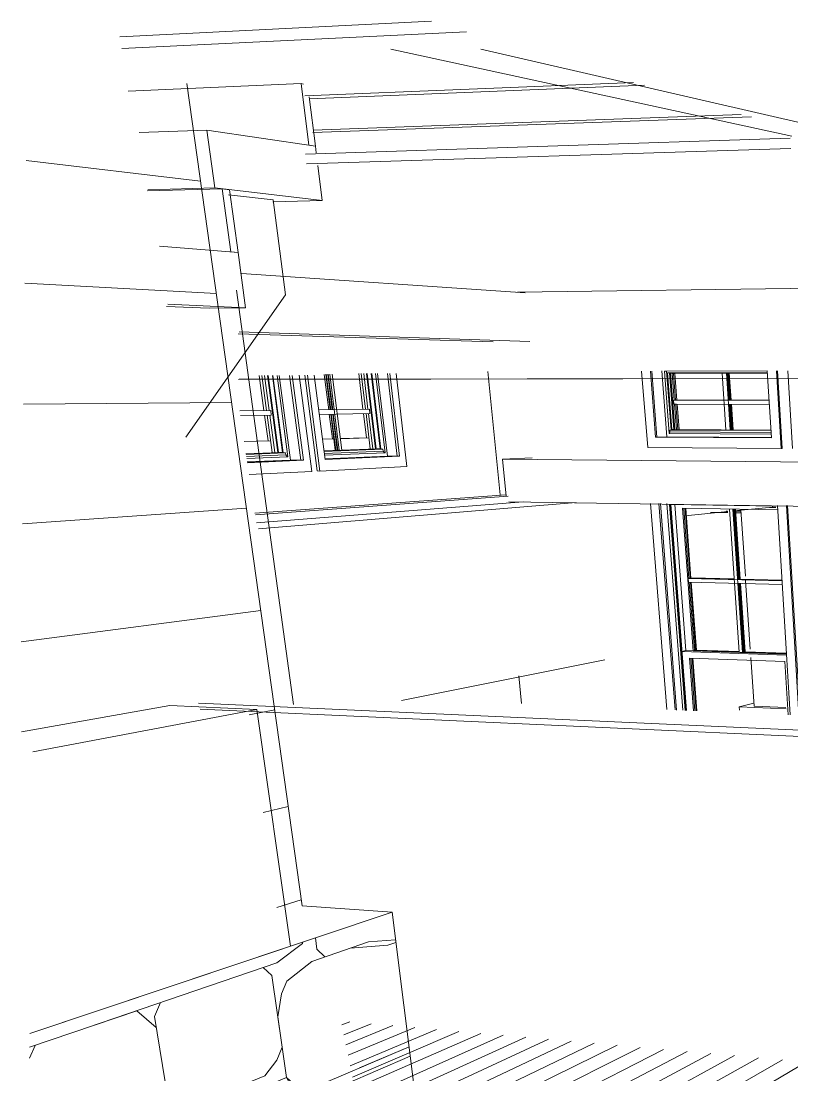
# Model space of a CAD drawing. Header units: inches. Extents: x -536 to 545, y -65 to 280.
# Drawn here: x 466.942 to 467.342, y 9.865 to 10.411 of the extents above; entities that cross this region are included whole.
import ezdxf

# ---------------------------------------------------------------- set-up
doc = ezdxf.new("R2010")
doc.units = ezdxf.units.IN
doc.header["$MEASUREMENT"] = 0
for name, color, linetype, lineweight in [('A-CLNG', 13, 'Continuous', 13), ('A-FLOR', 192, 'Continuous', 13), ('A-FLOR-PATT', 8, 'Continuous', 13), ('A-GLAZ', 151, 'Continuous', 13), ('A-PART', 2, 'Continuous', 9), ('A-ROOF', 132, 'Continuous', 13), ('A-WALL', 113, 'Continuous', 13), ('A-WALL-PATT', 111, 'Continuous', 13), ('I-WALL', 2, 'Continuous', 13), ('L-SITE-WALL', 31, 'Continuous', 13), ('Q-CASE', 31, 'Continuous', 9), ('S-BEAM', 12, 'Continuous', 9), ('S-STRS', 31, 'Continuous', 9)]:
    doc.layers.add(name, color=color, linetype=linetype, lineweight=lineweight)

# ---------------------------------------------------------------- blocks, each defined once
blk = doc.blocks.new('FP_45-Fireplace 1')
at = {"layer": 'A-FLOR-PATT', "lineweight": 9}
for p, q in [((467.10945, 9.66272), (467.46653, 9.90099)), ((467.10876, 9.89049), (467.11274, 9.89206)), ((467.10977, 9.88541), (467.12391, 9.89108)), ((467.11082, 9.88018), (467.13514, 9.89009)), ((467.1119, 9.87477), (467.14645, 9.8891)), ((467.11302, 9.8692), (467.15782, 9.8881)), ((467.11417, 9.86344), (467.16926, 9.88709)), ((467.12844, 9.65989), (467.46596, 9.8915)), ((467.11536, 9.85748), (467.18077, 9.88608)), ((467.11659, 9.85133), (467.19235, 9.88507)), ((467.11787, 9.84496), (467.204, 9.88404)), ((467.11919, 9.83837), (467.21573, 9.88301)), ((467.12055, 9.83155), (467.22752, 9.88198)), ((467.14764, 9.65702), (467.46535, 9.88144)), ((467.12197, 9.82447), (467.23939, 9.88094)), ((467.12344, 9.81714), (467.25133, 9.87989)), ((467.12496, 9.80952), (467.26334, 9.87883)), ((467.12655, 9.80162), (467.27543, 9.87777)), ((467.12819, 9.7934), (467.2876, 9.8767)), ((467.1299, 9.78485), (467.29984, 9.87563)), ((467.13168, 9.77596), (467.31216, 9.87455)), ((467.13354, 9.76669), (467.32455, 9.87346)), ((467.13547, 9.75703), (467.33703, 9.87236)), ((467.13749, 9.74695), (467.34958, 9.87126)), ((467.16703, 9.65413), (467.4647, 9.87074)), ((467.1396, 9.73642), (467.36221, 9.87015)), ((467.1418, 9.72541), (467.3732, 9.86797)), ((467.14411, 9.71389), (467.38603, 9.86684)), ((467.14652, 9.70182), (467.39965, 9.86617)), ((467.17658, 9.64367), (467.46402, 9.85935)), ((467.19658, 9.64063), (467.46328, 9.84718)), ((467.2168, 9.63757), (467.4625, 9.83417)), ((467.2302, 9.62865), (467.46166, 9.82021)), ((467.23323, 9.61021), (467.46075, 9.80521)), ((467.23483, 9.58914), (467.45978, 9.78904))]:
    blk.add_line(p, q, dxfattribs=at)
blk = doc.blocks.new('FP_47-Fireplace 1')
at = {"layer": 'A-WALL-PATT', "lineweight": 9}
for p, q in [((467.07507, 9.92271), (467.08822, 9.93278)), ((467.08822, 9.93278), (467.08852, 9.93348)), ((467.12253, 9.9336), (467.09312, 9.92336)), ((467.09495, 9.93564), (467.09576, 9.92979)), ((467.11295, 9.93027), (467.13253, 9.93183)), ((467.12253, 9.9336), (467.1365, 9.93467)), ((467.13253, 9.93183), (467.13667, 9.9333)), ((467.09576, 9.92979), (467.09983, 9.9257)), ((466.97679, 9.8891), (467.07507, 9.92271)), ((467.06795, 9.92027), (467.07231, 9.9161)), ((467.09312, 9.92336), (467.08013, 9.91323)), ((467.07231, 9.9161), (467.07777, 9.87885)), ((467.08013, 9.91323), (467.0774, 9.90665)), ((467.0774, 9.90665), (467.07545, 9.89471)), ((467.00235, 9.89784), (466.94682, 9.87885)), ((467.01247, 9.88921), (467.00235, 9.89784)), ((467.01152, 9.89492), (467.01463, 9.90204)), ((467.01152, 9.89492), (467.01903, 9.84979)), ((467.07545, 9.89471), (467.08007, 9.86315)), ((466.94675, 9.87319), (466.9498, 9.87987)), ((467.07505, 9.8722), (467.07777, 9.87885)), ((467.08843, 9.85567), (467.1435, 9.87911)), ((467.1435, 9.87911), (467.1179, 9.86822)), ((467.07505, 9.8722), (467.06876, 9.86408)), ((467.09254, 9.852), (467.14411, 9.87427)), ((466.95751, 9.81255), (467.08007, 9.86315)), ((467.06876, 9.86408), (467.0239, 9.84584)), ((467.08007, 9.86315), (467.08843, 9.85567)), ((467.08007, 9.86315), (467.08502, 9.85422)), ((467.08502, 9.85422), (467.08874, 9.82864)), ((467.14253, 9.85324), (467.14653, 9.85507)), ((467.01903, 9.84979), (467.01597, 9.84262)), ((467.01903, 9.84979), (467.0239, 9.84584)), ((467.09254, 9.852), (467.08652, 9.84394)), ((467.10715, 9.84767), (467.11675, 9.85194)), ((466.94644, 9.84515), (466.94849, 9.83436)), ((466.94644, 9.84515), (466.95409, 9.80481)), ((467.08652, 9.84394), (467.08948, 9.82358)), ((467.01597, 9.84262), (466.97854, 9.82741)), ((466.94849, 9.83436), (466.95419, 9.8302)), ((467.10159, 9.81326), (467.14892, 9.8361)), ((466.95419, 9.8302), (466.95982, 9.8261)), ((466.97854, 9.82741), (466.95982, 9.8261)), ((467.07885, 9.79685), (467.14951, 9.83139)), ((467.08874, 9.82864), (467.08758, 9.81189)), ((467.08948, 9.82358), (467.09428, 9.81508)), ((466.99947, 9.81179), (467.0117, 9.81708)), ((467.04622, 9.8092), (467.07152, 9.82077)), ((466.95751, 9.81255), (466.9563, 9.79314)), ((467.08758, 9.81189), (467.08494, 9.80522)), ((467.09428, 9.81508), (467.10159, 9.81326)), ((466.95064, 9.79703), (466.95409, 9.80481)), ((466.97372, 9.75156), (467.08494, 9.80522)), ((466.94588, 9.795), (466.95064, 9.79703)), ((467.07885, 9.79685), (467.07616, 9.79009)), ((466.94518, 9.73151), (467.0684, 9.79174)), ((466.95176, 9.79118), (466.94581, 9.78861)), ((466.95176, 9.79118), (466.9574, 9.78734)), ((466.9563, 9.79314), (466.95958, 9.77581)), ((467.0684, 9.79174), (467.07269, 9.78837)), ((467.07269, 9.78837), (467.07805, 9.7532)), ((467.07616, 9.79009), (467.08146, 9.75504)), ((466.9639, 9.75299), (466.9574, 9.78734)), ((467.13688, 9.77489), (467.15535, 9.78507)), ((467.11551, 9.76312), (467.14571, 9.77976)), ((466.95958, 9.77581), (466.96831, 9.75509)), ((467.13452, 9.76859), (467.13688, 9.77489)), ((467.12786, 9.76992), (467.055, 9.72977)), ((467.12786, 9.76992), (467.13152, 9.76691)), ((467.13637, 9.75468), (467.13152, 9.76691)), ((467.13576, 9.7593), (467.13452, 9.76859)), ((467.13933, 9.75638), (467.15763, 9.76692)), ((467.08559, 9.75194), (467.11551, 9.76312)), ((467.1582, 9.76242), (467.13994, 9.75179)), ((467.0398, 9.74947), (467.05454, 9.75714)), ((467.13576, 9.7593), (467.13933, 9.75638)), ((466.96055, 9.7452), (466.9639, 9.75299)), ((466.97372, 9.75156), (466.96831, 9.75509)), ((467.07805, 9.7532), (467.07537, 9.74638)), ((467.08146, 9.75504), (467.08559, 9.75194)), ((467.14003, 9.72724), (467.13637, 9.75468)), ((467.1376, 9.74548), (467.13994, 9.75179)), ((466.94455, 9.67509), (467.07537, 9.74638)), ((466.94525, 9.73782), (466.96055, 9.7452)), ((467.11123, 9.74533), (467.1175, 9.7489)), ((467.1376, 9.74548), (467.14003, 9.72724)), ((467.03691, 9.74232), (467.04066, 9.74429)), ((467.14355, 9.72452), (467.16157, 9.73566)), ((467.1578, 9.73333), (467.16157, 9.73566)), ((466.94497, 9.71263), (466.97786, 9.72932)), ((467.0522, 9.72272), (467.055, 9.72977)), ((467.14415, 9.72002), (467.16213, 9.73125)), ((467.04405, 9.72374), (466.94454, 9.67421)), ((467.04405, 9.72374), (467.04856, 9.72069)), ((467.14013, 9.70288), (467.14003, 9.72724)), ((467.14003, 9.72724), (467.14355, 9.72452)), ((467.1617, 9.72623), (467.16268, 9.72685)), ((466.96591, 9.71714), (466.97027, 9.71939)), ((467.05349, 9.69056), (467.04856, 9.72069)), ((467.0522, 9.72272), (467.05104, 9.70555)), ((467.14184, 9.7137), (467.14415, 9.72002)), ((467.11982, 9.68484), (467.16336, 9.71309)), ((467.14184, 9.7137), (467.14304, 9.70475)), ((467.14651, 9.70215), (467.16434, 9.71372)), ((467.16336, 9.71309), (467.16437, 9.71341)), ((467.06611, 9.70883), (467.0696, 9.71086)), ((467.05104, 9.70555), (467.05431, 9.6856)), ((467.09356, 9.69878), (467.10007, 9.70276)), ((467.10076, 9.69805), (467.11031, 9.70396)), ((467.14013, 9.70288), (467.13781, 9.69651)), ((467.14304, 9.70475), (467.14651, 9.70215)), ((467.06769, 9.65101), (467.13781, 9.69651)), ((467.05349, 9.69056), (467.0507, 9.68344)), ((467.05431, 9.6856), (467.06343, 9.65358)), ((467.11431, 9.67625), (467.11982, 9.68484)), ((466.94393, 9.61935), (467.0507, 9.68344)), ((466.97634, 9.66254), (467.01322, 9.68378)), ((466.94386, 9.61319), (467.05152, 9.67848)), ((466.98796, 9.67512), (466.99211, 9.67748)), ((467.01688, 9.66314), (467.03598, 9.6746)), ((467.05152, 9.67848), (467.05592, 9.67573)), ((467.05992, 9.65132), (467.05592, 9.67573)), ((467.11431, 9.67625), (467.11186, 9.66963)), ((467.088, 9.66419), (467.10805, 9.67215)), ((467.10805, 9.67215), (467.11186, 9.66963)), ((467.11186, 9.66963), (467.11252, 9.66506)), ((467.11186, 9.66963), (467.11252, 9.66506)), ((467.01246, 9.61518), (467.088, 9.66419)), ((467.11252, 9.66506), (467.11252, 9.66506)), ((467.06343, 9.65358), (467.06769, 9.65101)), ((467.05992, 9.65132), (467.05718, 9.64419)), ((466.9875, 9.59898), (467.05718, 9.64419)), ((467.00551, 9.605), (467.01246, 9.61518)), ((467.00295, 9.59855), (467.00551, 9.605)), ((466.99596, 9.59874), (467.00152, 9.60239)), ((467.00152, 9.60239), (467.00223, 9.59857))]:
    blk.add_line(p, q, dxfattribs=at)
blk = doc.blocks.new('FP_50-Fireplace 1')
at = {"layer": 'A-WALL-PATT', "lineweight": 9}
for p, q in [((466.94505, 10.33883), (467.03545, 10.32811)), ((466.94438, 10.2752), (467.04363, 10.26975)), ((466.94372, 10.21237), (467.05155, 10.21322)), ((466.94308, 10.15034), (467.05922, 10.15844)), ((466.94244, 10.08908), (467.06666, 10.10533)), ((467.06063, 10.05129), (467.07388, 10.05382)), ((467.06794, 10.00059), (467.08088, 10.00383)), ((467.07503, 9.95139), (467.08768, 9.95529))]:
    blk.add_line(p, q, dxfattribs=at)

msp = doc.modelspace()

# ---------------------------------------------------------------- linework, layer by layer
at = {"layer": 'A-CLNG'}
for p, q in [((467.08976, 10.3421), (467.34106, 10.35034)), ((467.34136, 10.34491), (467.0904, 10.33702))]:
    msp.add_line(p, q, dxfattribs=at)
at = {"layer": 'A-FLOR'}
msp.add_line((466.99368, 10.40291), (467.15523, 10.41107), dxfattribs=at)
at = {"layer": 'A-GLAZ', "lineweight": 9}
for p, q in [((467.06829, 10.2091), (467.06584, 10.22722)), ((467.06723, 10.22723), (467.06968, 10.20909)), ((467.06723, 10.22723), (467.06968, 10.20909)), ((467.06968, 10.20909), (467.06723, 10.22723)), ((467.07101, 10.20909), (467.06857, 10.22723)), ((467.07011, 10.22723), (467.07548, 10.18727)), ((467.07588, 10.18729), (467.07052, 10.22724)), ((467.07266, 10.22724), (467.07799, 10.18735)), ((467.07832, 10.18715), (467.07297, 10.22725)), ((467.07511, 10.22725), (467.08071, 10.18514)), ((467.08207, 10.18336), (467.07625, 10.22728)), ((467.08163, 10.22729), (467.0874, 10.18331)), ((467.0874, 10.18331), (467.08163, 10.22729)), ((467.08298, 10.22729), (467.08873, 10.1833)), ((467.09305, 10.17751), (467.08659, 10.22736)), ((467.09593, 10.17774), (467.08953, 10.22744)), ((467.09086, 10.22744), (467.09725, 10.17773)), ((467.09999, 10.18378), (467.09441, 10.22751)), ((467.11964, 10.20975), (467.1174, 10.22822)), ((467.11873, 10.22822), (467.12096, 10.20974)), ((467.11873, 10.22822), (467.12096, 10.20974)), ((467.12096, 10.20974), (467.11873, 10.22822)), ((467.12223, 10.20974), (467.12001, 10.22822)), ((467.12148, 10.22823), (467.12616, 10.18919)), ((467.12652, 10.18921), (467.12184, 10.22823)), ((467.12389, 10.22824), (467.12853, 10.18926)), ((467.12882, 10.18908), (467.12416, 10.22824)), ((467.1262, 10.22825), (467.13107, 10.18718)), ((467.13227, 10.18551), (467.12721, 10.22827)), ((467.13235, 10.22828), (467.13735, 10.18546)), ((467.13735, 10.18546), (467.13235, 10.22828)), ((467.13363, 10.22828), (467.13862, 10.18545)), ((467.14242, 10.17999), (467.13683, 10.22834)), ((467.26404, 10.22947), (467.26719, 10.18994)), ((467.27129, 10.19532), (467.26861, 10.22948)), ((467.272, 10.19535), (467.26933, 10.2295)), ((467.26933, 10.2295), (467.272, 10.19535)), ((467.27706, 10.19553), (467.27445, 10.22961)), ((467.27587, 10.22956), (467.32913, 10.22969)), ((467.27699, 10.22954), (467.27587, 10.22956)), ((467.27834, 10.19717), (467.27587, 10.22956)), ((467.32912, 10.22967), (467.27699, 10.22954)), ((467.27931, 10.199), (467.27699, 10.22954)), ((467.27744, 10.22867), (467.32918, 10.22878)), ((467.27855, 10.22865), (467.27744, 10.22867)), ((467.27968, 10.19918), (467.27744, 10.22867)), ((467.32917, 10.22876), (467.27855, 10.22865)), ((467.28078, 10.19919), (467.27855, 10.22865)), ((467.27908, 10.22839), (467.32919, 10.22849)), ((467.28128, 10.19919), (467.27908, 10.22839)), ((467.27908, 10.22839), (467.27988, 10.22838)), ((467.3057, 10.22843), (467.27988, 10.22838)), ((467.27988, 10.22838), (467.28093, 10.2145)), ((467.28058, 10.22837), (467.27988, 10.22838)), ((467.27988, 10.22838), (467.28058, 10.22837)), ((467.28058, 10.22837), (467.30569, 10.22842)), ((467.28058, 10.22837), (467.30569, 10.22842)), ((467.30569, 10.22842), (467.28058, 10.22837)), ((467.28162, 10.21451), (467.28058, 10.22837)), ((467.28162, 10.21451), (467.28058, 10.22837)), ((467.28058, 10.22837), (467.2813, 10.22836)), ((467.28058, 10.22837), (467.28162, 10.21451)), ((467.30568, 10.22841), (467.2813, 10.22836)), ((467.2813, 10.22836), (467.28234, 10.21453)), ((467.32918, 10.22848), (467.30842, 10.22844)), ((467.30895, 10.22843), (467.32918, 10.22847)), ((467.30895, 10.22843), (467.32918, 10.22847)), ((467.32918, 10.22847), (467.30895, 10.22843)), ((467.32917, 10.22846), (467.30949, 10.22842)), ((467.32918, 10.22962), (467.33131, 10.19494)), ((467.33632, 10.18941), (467.33391, 10.22964)), ((467.33456, 10.22965), (467.33697, 10.18944)), ((467.33983, 10.22965), (467.34218, 10.18936)), ((467.28108, 10.2124), (467.28208, 10.1992)), ((467.28277, 10.19921), (467.28178, 10.21241)), ((467.28277, 10.19921), (467.28178, 10.21241)), ((467.28178, 10.21241), (467.28277, 10.19921)), ((467.28249, 10.21242), (467.28348, 10.19922)), ((467.07043, 10.19335), (467.06861, 10.20674)), ((467.07, 10.20673), (467.07261, 10.18738)), ((467.07, 10.20673), (467.07261, 10.18738)), ((467.07261, 10.18738), (467.07, 10.20673)), ((467.07394, 10.18736), (467.07133, 10.20673)), ((467.12143, 10.19492), (467.1199, 10.20753)), ((467.12123, 10.20752), (467.12343, 10.18929)), ((467.12123, 10.20752), (467.12343, 10.18929)), ((467.12343, 10.18929), (467.12123, 10.20752)), ((467.12469, 10.18928), (467.1225, 10.20752)), ((467.27869, 10.19898), (467.27931, 10.199)), ((467.27876, 10.198), (467.27869, 10.19898)), ((467.27869, 10.19898), (467.33103, 10.19869)), ((467.27968, 10.19918), (467.28049, 10.19921)), ((467.33101, 10.1989), (467.27968, 10.19918)), ((467.27129, 10.19532), (467.272, 10.19535)), ((467.33131, 10.19494), (467.27129, 10.19532)), ((467.27201, 10.19535), (467.272, 10.19535)), ((467.272, 10.19535), (467.27201, 10.19535)), ((467.27201, 10.19535), (467.27703, 10.19553)), ((467.33125, 10.19519), (467.27706, 10.19553)), ((467.33115, 10.19685), (467.27834, 10.19717)), ((467.27834, 10.19717), (467.27851, 10.19717)), ((467.27851, 10.19717), (467.27876, 10.198)), ((467.27876, 10.198), (467.33109, 10.1977)), ((467.07644, 10.18736), (467.059, 10.1867)), ((467.07799, 10.18735), (467.05903, 10.18663)), ((467.07644, 10.18736), (467.07799, 10.18735)), ((467.12705, 10.18928), (467.09928, 10.18822)), ((467.12853, 10.18926), (467.09931, 10.18816)), ((467.09933, 10.18796), (467.12882, 10.18908)), ((467.09935, 10.1879), (467.12997, 10.18907)), ((467.09949, 10.18683), (467.13009, 10.18804)), ((467.12705, 10.18928), (467.12853, 10.18926)), ((467.12882, 10.18908), (467.12997, 10.18907)), ((467.12997, 10.18907), (467.13009, 10.18804)), ((467.13009, 10.18804), (467.13077, 10.18719)), ((467.26719, 10.18994), (467.33632, 10.18941)), ((467.33632, 10.18941), (467.33697, 10.18944)), ((467.05906, 10.18642), (467.07832, 10.18715)), ((467.05909, 10.18636), (467.07952, 10.18714)), ((467.05924, 10.18524), (467.07967, 10.18605)), ((467.08071, 10.18514), (467.05939, 10.18427)), ((467.08207, 10.18336), (467.05965, 10.18241)), ((467.0874, 10.18331), (467.05978, 10.18212)), ((467.05978, 10.18212), (467.0874, 10.18331)), ((467.08873, 10.1833), (467.05981, 10.18205)), ((467.07832, 10.18715), (467.07952, 10.18714)), ((467.07952, 10.18714), (467.07967, 10.18605)), ((467.07967, 10.18605), (467.08039, 10.18514)), ((467.08039, 10.18514), (467.08071, 10.18514)), ((467.0874, 10.18331), (467.0821, 10.18336)), ((467.08873, 10.1833), (467.0874, 10.18331)), ((467.13107, 10.18718), (467.09962, 10.18591)), ((467.13227, 10.18551), (467.09985, 10.18412)), ((467.13735, 10.18546), (467.09996, 10.18385)), ((467.09996, 10.18385), (467.13735, 10.18546)), ((467.13862, 10.18545), (467.09999, 10.18378)), ((467.13077, 10.18719), (467.13107, 10.18718)), ((467.13735, 10.18546), (467.13229, 10.18551)), ((467.13862, 10.18545), (467.13735, 10.18546)), ((467.06066, 10.17589), (467.09305, 10.17751)), ((467.09725, 10.17773), (467.09593, 10.17774)), ((467.09725, 10.17773), (467.14242, 10.17999)), ((467.26857, 10.16088), (467.27712, 10.05397)), ((467.28148, 10.05379), (467.27306, 10.16081)), ((467.28216, 10.05377), (467.27376, 10.16081)), ((467.27376, 10.16081), (467.28216, 10.05377)), ((467.27711, 10.16082), (467.28541, 10.05366)), ((467.28126, 10.16032), (467.28704, 10.0846)), ((467.29074, 10.08447), (467.28518, 10.15838)), ((467.28518, 10.15838), (467.33451, 10.1576)), ((467.28586, 10.15838), (467.28859, 10.12206)), ((467.28926, 10.12214), (467.28654, 10.15838)), ((467.28654, 10.15838), (467.28926, 10.12214)), ((467.33442, 10.15988), (467.34106, 10.05125)), ((467.34556, 10.05106), (467.33907, 10.15981)), ((467.33971, 10.15981), (467.34619, 10.05104)), ((467.28874, 10.12006), (467.2914, 10.0846)), ((467.29206, 10.08474), (467.28941, 10.12006)), ((467.28941, 10.12006), (467.29206, 10.08474)), ((467.28498, 10.08417), (467.28704, 10.0846)), ((467.33913, 10.08229), (467.28498, 10.08417)), ((467.28498, 10.08417), (467.28734, 10.05359)), ((467.28704, 10.0846), (467.33908, 10.08279)), ((467.29074, 10.08447), (467.2914, 10.0846)), ((467.33908, 10.08279), (467.29074, 10.08447)), ((467.2914, 10.0846), (467.29206, 10.08474)), ((467.2914, 10.0846), (467.29206, 10.08474)), ((467.2914, 10.0846), (467.31459, 10.0838)), ((467.31457, 10.08396), (467.29206, 10.08474)), ((467.29206, 10.08474), (467.31457, 10.08396)), ((467.3167, 10.08373), (467.33907, 10.08295)), ((467.33905, 10.08312), (467.31721, 10.08387)), ((467.31721, 10.08387), (467.33905, 10.08312)), ((467.29102, 10.05343), (467.28895, 10.08068)), ((467.28895, 10.08068), (467.33827, 10.07892)), ((467.28962, 10.08066), (467.29169, 10.05341)), ((467.29029, 10.08065), (467.29235, 10.05339)), ((467.29235, 10.05339), (467.29029, 10.08065)), ((467.29235, 10.05339), (467.29029, 10.08065)), ((467.29066, 10.08064), (467.29272, 10.05338)), ((467.33827, 10.07892), (467.33997, 10.05135))]:
    msp.add_line(p, q, dxfattribs=at)
at = {"layer": 'A-GLAZ'}
for p, q in [((467.10189, 10.20951), (467.09958, 10.22786)), ((467.10035, 10.22787), (467.10266, 10.20951)), ((467.10292, 10.20951), (467.10061, 10.22787)), ((467.10139, 10.22787), (467.10369, 10.20951)), ((467.10395, 10.20951), (467.10165, 10.22787)), ((467.10243, 10.22787), (467.10736, 10.18851)), ((467.10866, 10.18855), (467.10375, 10.2279)), ((467.30572, 10.22844), (467.30771, 10.19906)), ((467.31, 10.19904), (467.30802, 10.22844)), ((467.30802, 10.22844), (467.30842, 10.22844)), ((467.30842, 10.22844), (467.30936, 10.21446)), ((467.30855, 10.22844), (467.30842, 10.22844)), ((467.30949, 10.21446), (467.30855, 10.22844)), ((467.30855, 10.22844), (467.30895, 10.22843)), ((467.30895, 10.22843), (467.30989, 10.21447)), ((467.30909, 10.22843), (467.30895, 10.22843)), ((467.31002, 10.21447), (467.30909, 10.22843)), ((467.30909, 10.22843), (467.30949, 10.22842)), ((467.30949, 10.22842), (467.31042, 10.21448)), ((467.12299, 10.20974), (467.09656, 10.2094)), ((467.12326, 10.20752), (467.12299, 10.20974)), ((467.33005, 10.21442), (467.28051, 10.2145)), ((467.28051, 10.2145), (467.28067, 10.21239)), ((467.28109, 10.2124), (467.28067, 10.21239)), ((467.28067, 10.21239), (467.33018, 10.21229)), ((467.28164, 10.2124), (467.28122, 10.2124)), ((467.28219, 10.21241), (467.28178, 10.2124)), ((467.3095, 10.21234), (467.31039, 10.19905)), ((467.31053, 10.19905), (467.30963, 10.21234)), ((467.31003, 10.21235), (467.31092, 10.19906)), ((467.31106, 10.19906), (467.31016, 10.21235)), ((467.31056, 10.21235), (467.31145, 10.19906)), ((467.07181, 10.20908), (467.05589, 10.20888)), ((467.05623, 10.20649), (467.07213, 10.20673)), ((467.07213, 10.20673), (467.07181, 10.20908)), ((467.09685, 10.20711), (467.12326, 10.20752)), ((467.1038, 10.19437), (467.10217, 10.20724)), ((467.10295, 10.20724), (467.10529, 10.18861)), ((467.10555, 10.1886), (467.10321, 10.20724)), ((467.10398, 10.20724), (467.10632, 10.1886)), ((467.10659, 10.18849), (467.10424, 10.20724)), ((467.27845, 10.16032), (467.33442, 10.15946)), ((467.28668, 10.05361), (467.27845, 10.16032)), ((467.28721, 10.05359), (467.279, 10.16032)), ((467.28734, 10.05359), (467.27913, 10.16032)), ((467.28926, 10.12214), (467.28654, 10.15838)), ((467.28692, 10.15838), (467.28962, 10.12222)), ((467.30953, 10.158), (467.3146, 10.08371)), ((467.31632, 10.08365), (467.31129, 10.15797)), ((467.31168, 10.15797), (467.31416, 10.12142)), ((467.31429, 10.12142), (467.31182, 10.15797)), ((467.31221, 10.15797), (467.31467, 10.1215)), ((467.3148, 10.1215), (467.31234, 10.15797)), ((467.31274, 10.15797), (467.31519, 10.12158)), ((467.28818, 10.12207), (467.28858, 10.12213)), ((467.33675, 10.12085), (467.28818, 10.12207)), ((467.28818, 10.12207), (467.28833, 10.12007)), ((467.28858, 10.12213), (467.31201, 10.12154)), ((467.28872, 10.12215), (467.28912, 10.12221)), ((467.31201, 10.12156), (467.28872, 10.12215)), ((467.28912, 10.12221), (467.312, 10.12163)), ((467.28925, 10.12223), (467.28965, 10.12229)), ((467.312, 10.12166), (467.28925, 10.12223)), ((467.28965, 10.12229), (467.31199, 10.12173)), ((467.28833, 10.12007), (467.33688, 10.11883)), ((467.29206, 10.08474), (467.28941, 10.12006)), ((467.28978, 10.12005), (467.29242, 10.08482)), ((467.33675, 10.12094), (467.31415, 10.12151)), ((467.31415, 10.12149), (467.33675, 10.12092)), ((467.31429, 10.11941), (467.3167, 10.08373)), ((467.31683, 10.08376), (467.31442, 10.11941)), ((467.33674, 10.12104), (467.31466, 10.12159)), ((467.31467, 10.12157), (467.33674, 10.12102)), ((467.31481, 10.1194), (467.31721, 10.08384)), ((467.31734, 10.08387), (467.31494, 10.1194)), ((467.31518, 10.12165), (467.33673, 10.12111)), ((467.31533, 10.1194), (467.31772, 10.08395)), ((467.29242, 10.08482), (467.29206, 10.08474)), ((467.29206, 10.08474), (467.31457, 10.08396)), ((467.29242, 10.08482), (467.31456, 10.08405)), ((467.3146, 10.08371), (467.31632, 10.08365)), ((467.31632, 10.08365), (467.3167, 10.08373)), ((467.3167, 10.08376), (467.31683, 10.08376)), ((467.31683, 10.08376), (467.31721, 10.08384)), ((467.31721, 10.08387), (467.31734, 10.08387)), ((467.31721, 10.08387), (467.33905, 10.08312)), ((467.31734, 10.08387), (467.31772, 10.08395)), ((467.31769, 10.08394), (467.33904, 10.0832))]:
    msp.add_line(p, q, dxfattribs=at)
at = {"layer": 'A-PART'}
for p, q in [((467.19079, 10.16534), (467.18426, 10.22929)), ((467.20183, 10.05719), (467.20037, 10.07151))]:
    msp.add_line(p, q, dxfattribs=at)
at = {"layer": 'A-ROOF'}
for p, q in [((467.19193, 10.18385), (467.20738, 10.1846)), ((467.19193, 10.18385), (467.19387, 10.16469)), ((467.48625, 10.18105), (467.19193, 10.18385)), ((467.19517, 10.16178), (467.48351, 10.15737))]:
    msp.add_line(p, q, dxfattribs=at)
at = {"layer": 'A-WALL'}
for p, q in [((467.08809, 9.95231), (467.02837, 10.37864)), ((467.18426, 10.22929), (467.19079, 10.16534)), ((467.05804, 10.19301), (467.07041, 10.19339)), ((467.07148, 10.19336), (467.05807, 10.19295)), ((467.09843, 10.19425), (467.10378, 10.19442)), ((467.10425, 10.19437), (467.09846, 10.19419)), ((467.10786, 10.19454), (467.12142, 10.19496)), ((467.12244, 10.19493), (467.10789, 10.19448)), ((467.20037, 10.07151), (467.20183, 10.05719)), ((467.32217, 10.05734), (467.31463, 10.05537)), ((466.94265, 10.04243), (467.01961, 10.05608)), ((467.06454, 10.05406), (466.94853, 10.03216)), ((467.06454, 10.05406), (467.01961, 10.05608)), ((467.08207, 9.93133), (467.06454, 10.05406)), ((467.31463, 10.05537), (467.33893, 10.05435)), ((467.31474, 10.05372), (467.31463, 10.05537)), ((466.9469, 9.88607), (467.08207, 9.93133))]:
    msp.add_line(p, q, dxfattribs=at)
at = {"layer": 'I-WALL'}
for p, q in [((467.08356, 10.05665), (467.05409, 10.27159)), ((467.06363, 10.15587), (467.19372, 10.16537)), ((467.19487, 10.16475), (467.06389, 10.15506)), ((467.03444, 10.05728), (467.36014, 10.04277)), ((467.36049, 10.03944), (467.03533, 10.0542))]:
    msp.add_line(p, q, dxfattribs=at)
at = {"layer": 'L-SITE-WALL'}
for p, q in [((467.1347, 9.94895), (467.08809, 9.95231)), ((467.1347, 9.94895), (466.9469, 9.88607)), ((467.16598, 9.70071), (467.1347, 9.94895))]:
    msp.add_line(p, q, dxfattribs=at)
at = {"layer": 'Q-CASE'}
for p, q in [((467.20378, 10.27019), (467.05672, 10.2801)), ((467.48511, 10.27432), (467.19971, 10.27056)), ((467.05502, 10.24895), (467.18705, 10.24468)), ((467.2062, 10.24481), (467.05538, 10.24983)), ((467.05514, 10.22523), (467.48583, 10.22582)), ((467.48588, 10.22596), (467.05544, 10.22536)), ((467.20272, 10.16178), (467.06447, 10.15089)), ((467.06543, 10.14779), (467.23019, 10.16136)), ((467.30881, 10.15669), (467.28652, 10.15446)), ((467.33187, 10.15899), (467.31199, 10.15701)), ((467.31554, 10.15758), (467.31782, 10.12323)), ((467.33055, 10.15886), (467.33356, 10.15881)), ((467.33184, 10.15953), (467.33187, 10.15899)), ((467.33354, 10.15897), (467.33187, 10.15899)), ((467.31797, 10.12096), (467.32035, 10.0853)), ((467.24504, 10.0798), (467.13962, 10.05865)), ((467.32063, 10.08102), (467.32231, 10.05578)), ((467.33886, 10.05509), (467.32231, 10.05578))]:
    msp.add_line(p, q, dxfattribs=at)
at = {"layer": 'S-BEAM'}
for p, q in [((466.99459, 10.39681), (467.17337, 10.40553)), ((467.13407, 10.39646), (467.34185, 10.3513)), ((467.35871, 10.35541), (467.18068, 10.39646)), ((467.25977, 10.37918), (467.08953, 10.37222)), ((467.26559, 10.37783), (467.09176, 10.37079)), ((467.31566, 10.36257), (467.09376, 10.35455)), ((467.321, 10.36136), (467.09364, 10.35323)), ((467.29983, 10.15628), (467.30867, 10.15614)), ((467.3079, 10.15697), (467.30861, 10.15696)), ((467.31184, 10.15691), (467.31557, 10.15685)), ((467.3119, 10.15609), (467.31562, 10.15603))]:
    msp.add_line(p, q, dxfattribs=at)
at = {"layer": 'S-STRS'}
for p, q in [((467.08756, 10.37863), (466.99791, 10.3748)), ((467.08756, 10.37863), (467.09152, 10.34672)), ((467.08877, 10.3784), (467.08756, 10.37863)), ((467.09498, 10.34621), (467.09182, 10.37181)), ((467.00371, 10.35328), (467.03863, 10.35456)), ((467.03863, 10.35456), (467.09498, 10.34621)), ((467.04278, 10.32451), (467.03863, 10.35456)), ((467.09152, 10.34672), (467.09498, 10.34621)), ((467.09541, 10.34267), (467.09498, 10.34621)), ((467.09844, 10.31808), (467.09621, 10.33623)), ((467.04664, 10.32407), (467.008, 10.32298)), ((467.04278, 10.32451), (467.00811, 10.32353)), ((467.09844, 10.31808), (467.04278, 10.32451)), ((467.04664, 10.32407), (467.05112, 10.2914)), ((467.05046, 10.32363), (467.04664, 10.32407)), ((467.04997, 10.32098), (467.07305, 10.31838)), ((467.05488, 10.2911), (467.05046, 10.32363)), ((467.07288, 10.31741), (467.09844, 10.31808)), ((467.07305, 10.31838), (467.07947, 10.26907)), ((467.01411, 10.29434), (467.05488, 10.2911)), ((467.05112, 10.2914), (467.05488, 10.2911)), ((467.0588, 10.26231), (467.05488, 10.2911)), ((467.0588, 10.26231), (467.01855, 10.26422)), ((467.07947, 10.26907), (467.02778, 10.19522)), ((467.03989, 10.2621), (467.01776, 10.26312)), ((467.03989, 10.2621), (467.0588, 10.26231))]:
    msp.add_line(p, q, dxfattribs=at)

# ---------------------------------------------------------------- block references
at = {"layer": 'A-FLOR', "lineweight": 9}
msp.add_blockref('FP_45-Fireplace 1', (0, 0), dxfattribs=at)
at = {"layer": 'A-WALL', "lineweight": 9}
msp.add_blockref('FP_50-Fireplace 1', (0, 0), dxfattribs=at)
at = {"layer": 'L-SITE-WALL', "lineweight": 9}
msp.add_blockref('FP_47-Fireplace 1', (0, 0), dxfattribs=at)

doc.saveas('drawing.dxf')
